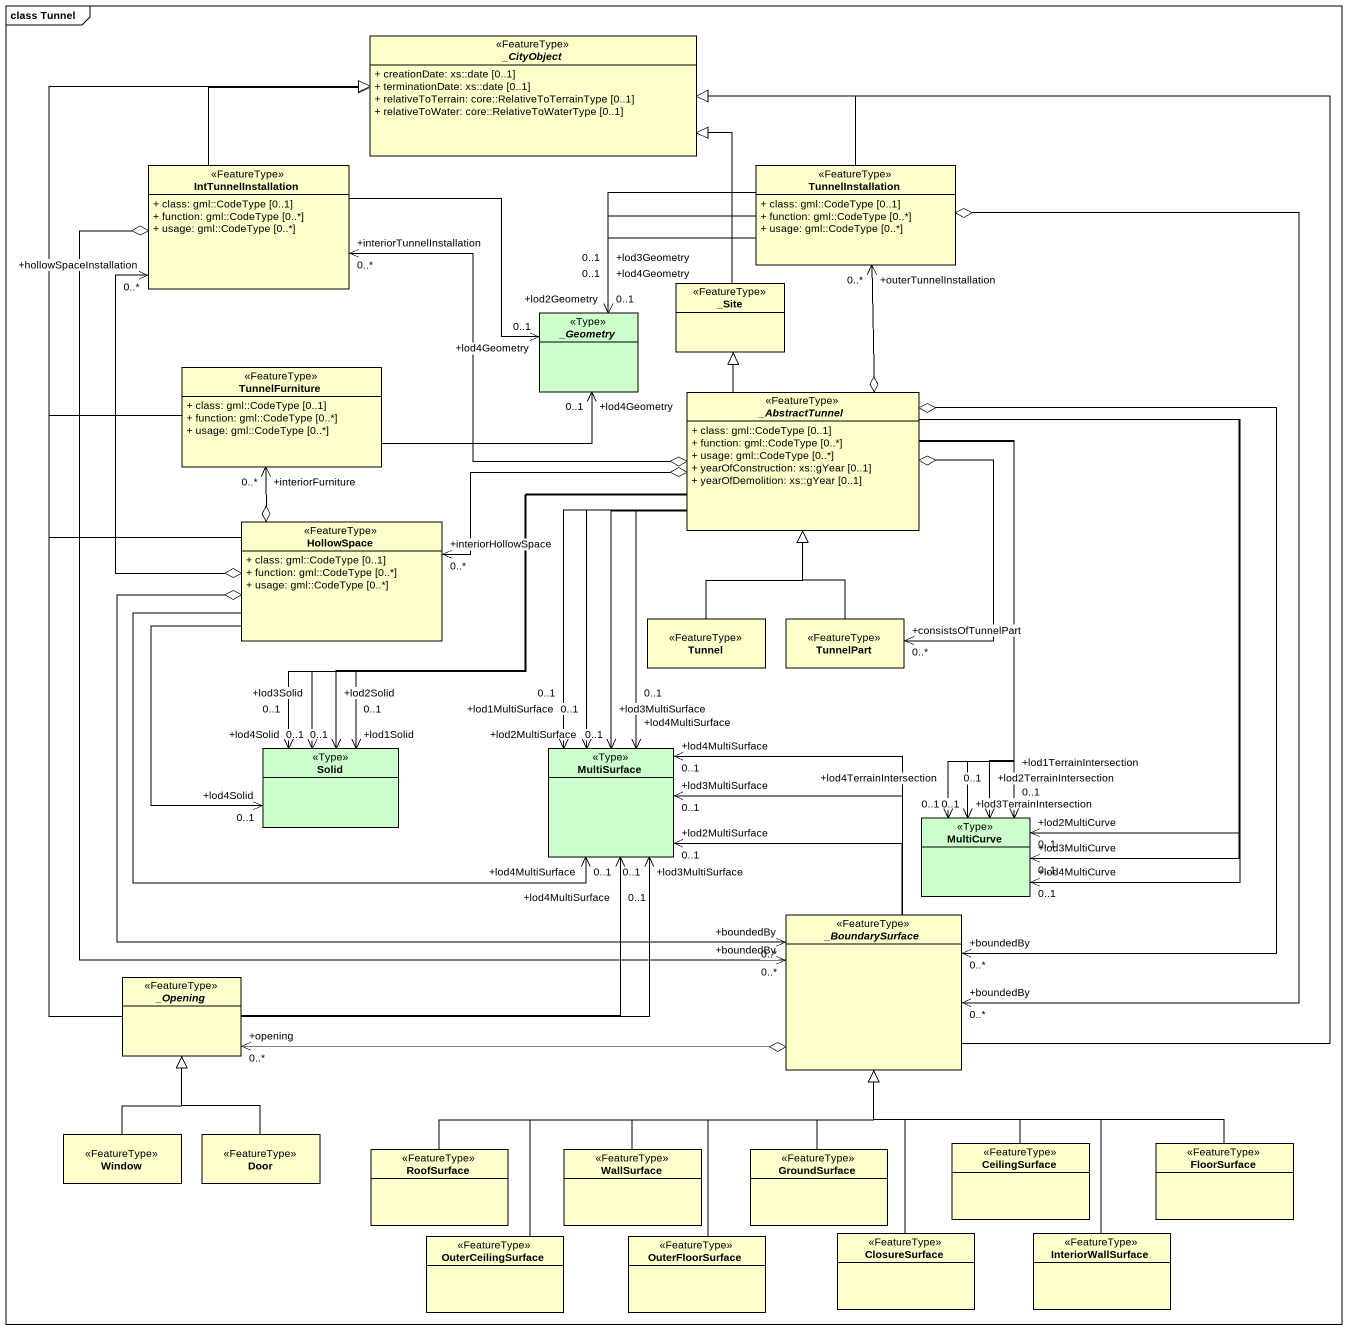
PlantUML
@startuml
mainframe class Tunnel
hide circle
hide empty members
skinparam classAttributeIconSize 0
abstract class "_CityObject" as CityObject <<FeatureType>> #FFFFCC {
  + creationDate: xs::date [0..1]
  + terminationDate: xs::date [0..1]
  + relativeToTerrain: core::RelativeToTerrainType [0..1]
  + relativeToWater: core::RelativeToWaterType [0..1]
}
class IntTunnelInstallation <<FeatureType>> #FFFFCC {
  + class: gml::CodeType [0..1]
  + function: gml::CodeType [0..*]
  + usage: gml::CodeType [0..*]
}
class TunnelInstallation <<FeatureType>> #FFFFCC {
  + class: gml::CodeType [0..1]
  + function: gml::CodeType [0..*]
  + usage: gml::CodeType [0..*]
}
abstract class "_Geometry" as Geometry <<Type>> #CCFFCC
class "_Site" as Site <<FeatureType>> #FFFFCC
class TunnelFurniture <<FeatureType>> #FFFFCC {
  + class: gml::CodeType [0..1]
  + function: gml::CodeType [0..*]
  + usage: gml::CodeType [0..*]
}
abstract class "_AbstractTunnel" as AbstractTunnel <<FeatureType>> #FFFFCC {
  + class: gml::CodeType [0..1]
  + function: gml::CodeType [0..*]
  + usage: gml::CodeType [0..*]
  + yearOfConstruction: xs::gYear [0..1]
  + yearOfDemolition: xs::gYear [0..1]
}
class HollowSpace <<FeatureType>> #FFFFCC {
  + class: gml::CodeType [0..1]
  + function: gml::CodeType [0..*]
  + usage: gml::CodeType [0..*]
}
class Tunnel <<FeatureType>> #FFFFCC
class TunnelPart <<FeatureType>> #FFFFCC
class Solid <<Type>> #CCFFCC
class MultiSurface <<Type>> #CCFFCC
class MultiCurve <<Type>> #CCFFCC
abstract class "_BoundarySurface" as BoundarySurface <<FeatureType>> #FFFFCC
abstract class "_Opening" as Opening <<FeatureType>> #FFFFCC
class Window <<FeatureType>> #FFFFCC
class Door <<FeatureType>> #FFFFCC
class RoofSurface <<FeatureType>> #FFFFCC
class WallSurface <<FeatureType>> #FFFFCC
class GroundSurface <<FeatureType>> #FFFFCC
class CeilingSurface <<FeatureType>> #FFFFCC
class FloorSurface <<FeatureType>> #FFFFCC
class OuterCeilingSurface <<FeatureType>> #FFFFCC
class OuterFloorSurface <<FeatureType>> #FFFFCC
class ClosureSurface <<FeatureType>> #FFFFCC
class InteriorWallSurface <<FeatureType>> #FFFFCC
IntTunnelInstallation -right-|> CityObject
IntTunnelInstallation "+interiorTunnelInstallation\n0..*" <-right-o AbstractTunnel
IntTunnelInstallation "+hollowSpaceInstallation\n0..*" <--o HollowSpace
TunnelInstallation -left-|> CityObject
TunnelInstallation "+outerTunnelInstallation\n0..*" <--o AbstractTunnel
Geometry "+lod4Geometry\n0..1" <-left- IntTunnelInstallation
Geometry "+lod2Geometry\n0..1" <-right- TunnelInstallation
Geometry "+lod4Geometry\n0..1" <-right- TunnelInstallation
Geometry "+lod3Geometry\n0..1" <-right- TunnelInstallation
Geometry "+lod4Geometry\n0..1" <-left- TunnelFurniture
Site -up-|> CityObject
TunnelFurniture -up-|> CityObject
TunnelFurniture "+interiorFurniture\n0..*" <--o HollowSpace
AbstractTunnel -up-|> Site
HollowSpace -up-|> CityObject
HollowSpace "+interiorHollowSpace\n0..*" <-right-o AbstractTunnel
Tunnel -up-|> AbstractTunnel
TunnelPart -up-|> AbstractTunnel
TunnelPart "+consistsOfTunnelPart\n0..*" <-up-o AbstractTunnel
Solid "+lod1Solid\n0..1" <-up- AbstractTunnel
Solid "+lod4Solid\n0..1" <-up- AbstractTunnel
Solid "+lod3Solid\n0..1" <-up- AbstractTunnel
Solid "+lod2Solid\n0..1" <-up- AbstractTunnel
Solid "+lod4Solid\n0..1" <-up- HollowSpace
MultiSurface "+lod3MultiSurface\n0..1" <-up- AbstractTunnel
MultiSurface "+lod2MultiSurface\n0..1" <-up- AbstractTunnel
MultiSurface "+lod1MultiSurface\n0..1" <-up- AbstractTunnel
MultiSurface "+lod4MultiSurface\n0..1" <-up- AbstractTunnel
MultiSurface "+lod4MultiSurface\n0..1" <-up- HollowSpace
MultiSurface "+lod2MultiSurface\n0..1" <-- BoundarySurface
MultiSurface "+lod4MultiSurface\n0..1" <-- BoundarySurface
MultiSurface "+lod3MultiSurface\n0..1" <-- BoundarySurface
MultiSurface "+lod3MultiSurface\n0..1" <-left- Opening
MultiSurface "+lod4MultiSurface\n0..1" <-left- Opening
MultiCurve "+lod4MultiCurve\n0..1" <-up- AbstractTunnel
MultiCurve "+lod3TerrainIntersection\n0..1" <-up- AbstractTunnel
MultiCurve "+lod4TerrainIntersection\n0..1" <-up- AbstractTunnel
MultiCurve "+lod2TerrainIntersection\n0..1" <-up- AbstractTunnel
MultiCurve "+lod3MultiCurve\n0..1" <-up- AbstractTunnel
MultiCurve "+lod1TerrainIntersection\n0..1" <-up- AbstractTunnel
MultiCurve "+lod2MultiCurve\n0..1" <-up- AbstractTunnel
BoundarySurface -up-|> CityObject
BoundarySurface "+boundedBy\n0..*" <-up-o IntTunnelInstallation
BoundarySurface "+boundedBy\n0..*" <-up-o TunnelInstallation
BoundarySurface "+boundedBy\n0..*" <-up-o AbstractTunnel
BoundarySurface "+boundedBy\n0..*" <-up-o HollowSpace
Opening -up-|> CityObject
Opening "+opening\n0..*" <-right-o BoundarySurface
Window -up-|> Opening
Door -up-|> Opening
RoofSurface -right-|> BoundarySurface
WallSurface -up-|> BoundarySurface
GroundSurface -up-|> BoundarySurface
CeilingSurface -up-|> BoundarySurface
FloorSurface -left-|> BoundarySurface
OuterCeilingSurface -up-|> BoundarySurface
OuterFloorSurface -up-|> BoundarySurface
ClosureSurface -up-|> BoundarySurface
InteriorWallSurface -up-|> BoundarySurface
@enduml
